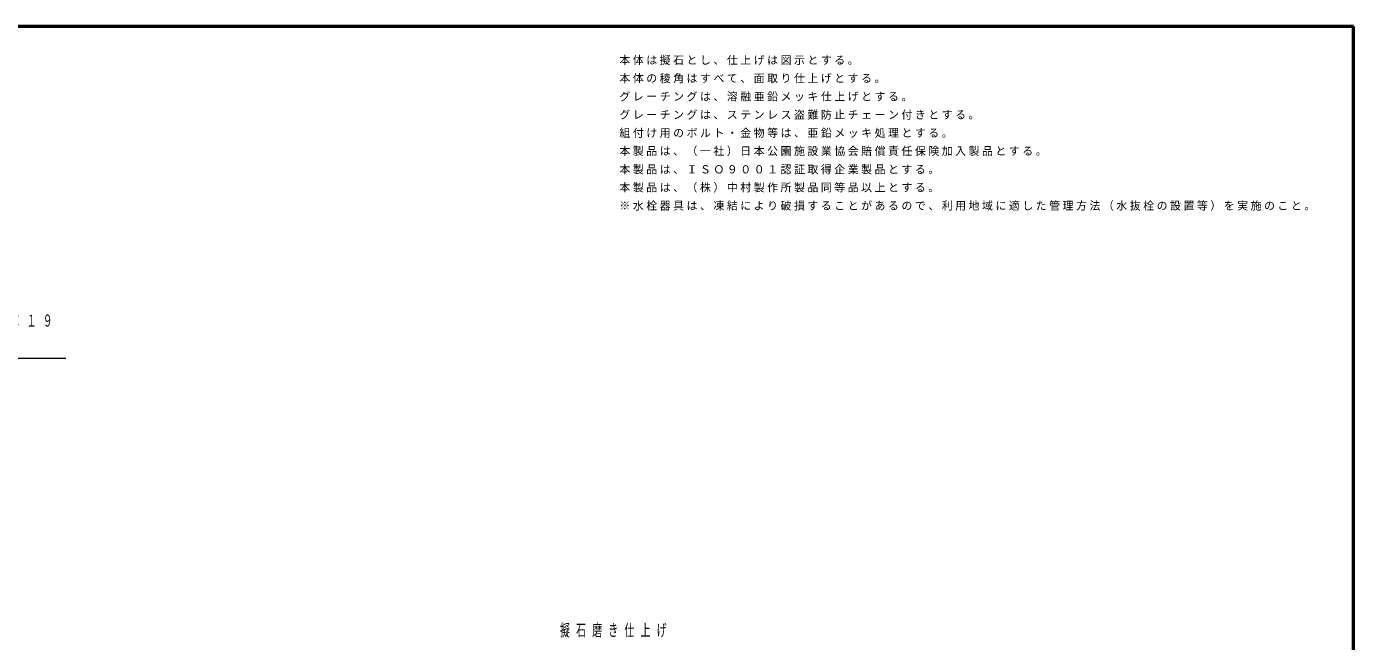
# Model space of a CAD drawing. Units: millimetres on the paper. Extents: x -385 to 0, y 0 to 267.
# Drawn here: x -243 to 0, y 154.5 to 267 of the extents above; entities that cross this region are included whole.
import ezdxf

# ---------------------------------------------------------------- set-up
doc = ezdxf.new("R2010")
doc.units = ezdxf.units.MM
doc.layers.add('LY_1', color=7, linetype='Continuous', lineweight=13)
doc.layers.add('LY_2', color=7, linetype='Continuous', lineweight=13)
doc.styles.add('ＭＳ ゴシック', font='')
doc.styles.get('ＭＳ ゴシック').set_extended_font_data('MS Gothic')

msp = doc.modelspace()

# ---------------------------------------------------------------- linework, layer by layer
at = {"layer": 'LY_1'}
msp.add_lwpolyline([(-298.623, 197.142), (-289.47, 206.295), (-235.822, 206.295)], dxfattribs=at)
at = {"layer": 'LY_2', "lineweight": 50}
for p, q in [((0, 267), (-385, 267)), ((0, 0), (0, 267))]:
    msp.add_line(p, q, dxfattribs=at)

# ---------------------------------------------------------------- texts
at = {"layer": 'LY_1', "style": 'ＭＳ ゴシック'}
for s, insert, char_height, attachment_point in [('\\T1.23;本体は擬石とし、仕上げは図示とする。', (-134.431, 259.954), 1.466, 7), ('\\T1.23;本体の稜角はすべて、面取り仕上げとする。', (-134.431, 256.621), 1.466, 7), ('\\T1.23;グレーチングは、溶融亜鉛メッキ仕上げとする。', (-134.431, 253.287), 1.466, 7), ('\\T1.23;グレーチングは、ステンレス盗難防止チェーン付きとする。', (-134.431, 249.954), 1.466, 7), ('\\T1.23;組付け用のボルト・金物等は、亜鉛メッキ処理とする。', (-134.431, 246.621), 1.466, 7), ('\\T1.23;本製品は、（一社）日本公園施設業協会賠償責任保険加入製品とする。', (-134.431, 243.287), 1.466, 7), ('\\T1.23;本製品は、ＩＳＯ９００１認証取得企業製品とする。', (-134.431, 239.954), 1.466, 7), ('\\T1.23;本製品は、（株）中村製作所製品同等品以上とする。', (-134.431, 236.621), 1.466, 7), ('\\T1.23;※水栓器具は、凍結により破損することがあるので、利用地域に適した管理方法（水抜栓の設置等）を実施のこと。', (-134.431, 233.287), 1.466, 7), ('\\T1.64;\\W0.6;グレーチング：４３０×４３０×１９', (-287.239, 213.095), 2.199, 4), ('\\T1.64;\\W0.6;擬石磨き仕上げ', (-145.307, 156.414), 2.199, 4)]:
    msp.add_mtext(s, dxfattribs=dict(at, insert=insert, char_height=char_height, attachment_point=attachment_point))

doc.saveas('drawing.dxf')
